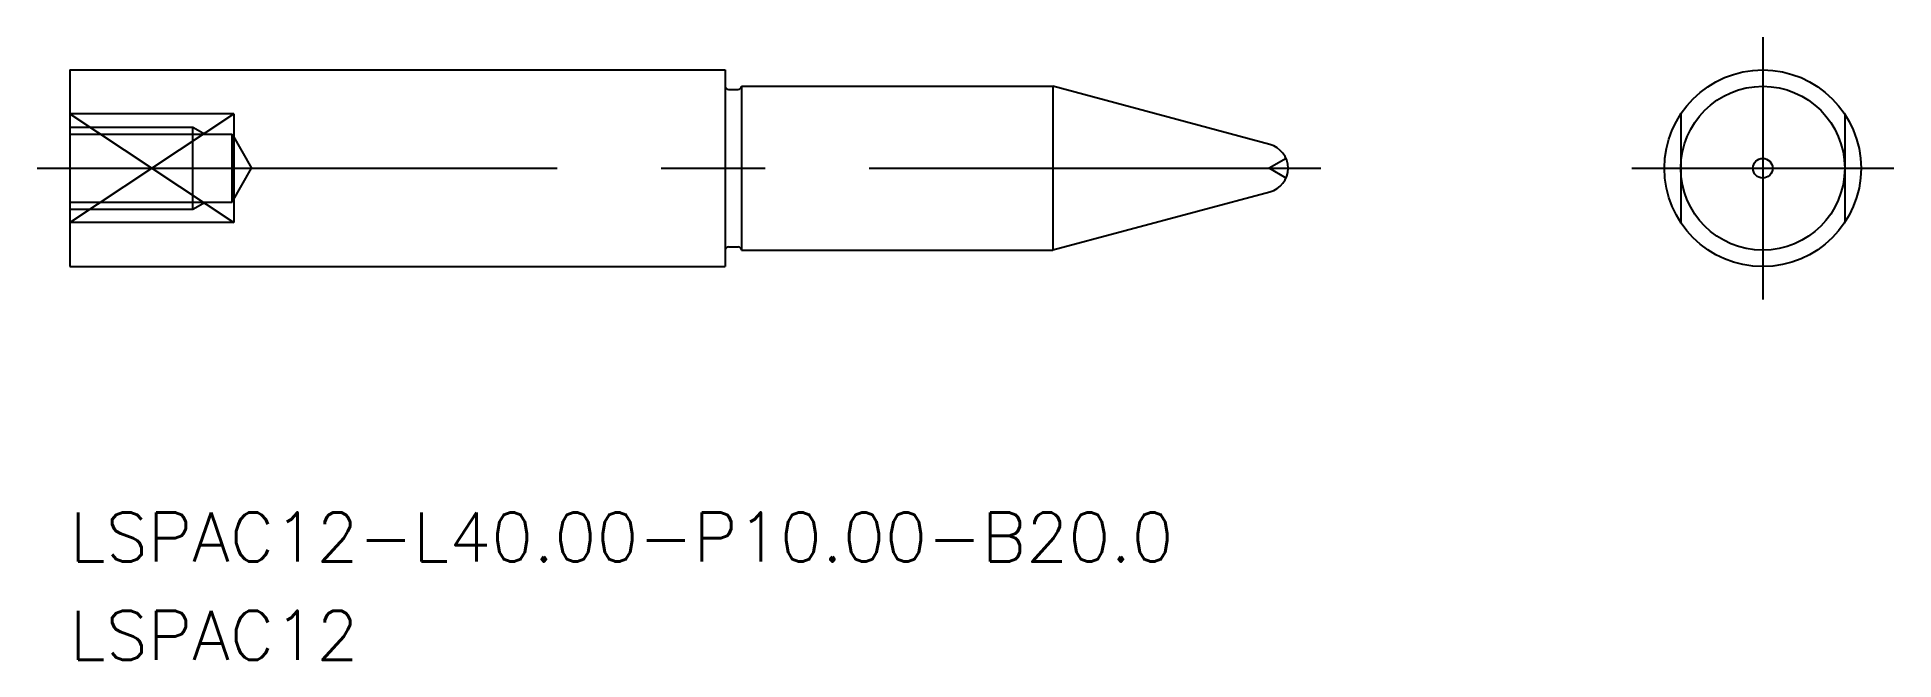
# Model space of a CAD drawing. Extents: x -2 to 111, y -30 to 8.
import ezdxf

# ---------------------------------------------------------------- set-up
doc = ezdxf.new("R2010")
doc.units = 0
doc.linetypes.add('CENTER', pattern=[50.8, 31.75, -6.35, 6.35, -6.35])
doc.linetypes.add('DASHED', pattern=[19.05, 12.7, -6.35])
doc.layers.get('0').update_dxf_attribs({"linetype": 'CONTINUOUS'})
doc.layers.add('CENTER', color=1, linetype='CENTER')
doc.styles.get("Standard").update_dxf_attribs({"font": 'txt.shx', "height": 3, "bigfont": 'bigfont.shx'})

msp = doc.modelspace()

# ---------------------------------------------------------------- linework, layer by layer
at = {"color": 7, "linetype": 'CONTINUOUS'}
for p, q in [((0, 6), (40, 6)), ((0, 6), (0, -6)), ((40, 6), (40, -6)), ((40.2, 4.8), (40.8, 4.8)), ((41, 5), (41, -5)), ((41, 5), (60, 5)), ((60, 5), (60, -5)), ((73.25, 1.45), (60, 5)), ((10, 3.32), (0, 3.32)), ((10, 3.32), (10, -3.32)), ((73.25, -1.45), (60, -5)), ((10, -3.32), (0, -3.32)), ((40.2, -4.8), (40.8, -4.8)), ((41, -5), (60, -5)), ((0, -6), (40, -6))]:
    msp.add_line(p, q, dxfattribs=at)
at = {"color": 3, "linetype": 'CONTINUOUS'}
for p, q in [((0, -3.32), (10, 3.32)), ((0, 3.32), (10, -3.32))]:
    msp.add_line(p, q, dxfattribs=at)
at = {"color": 3, "linetype": 'DASHED'}
for p, q in [((0, 2.5), (7.5, 2.5)), ((7.5, -2.5), (7.5, 2.5)), ((7.5, 2.5), (8.25, 2.07)), ((98.34, 3.32), (98.34, -3.32)), ((108.34, 3.32), (108.34, -3.32)), ((0, 2.07), (9.9, 2.07)), ((9.9, -2.07), (9.9, 2.07)), ((9.9, 2.07), (11.09, 0)), ((9.9, -2.07), (11.09, 0)), ((74.24, 0.6), (73.2, 0)), ((74.24, -0.6), (73.2, 0)), ((0, -2.07), (9.9, -2.07)), ((7.5, -2.5), (8.25, -2.07)), ((0, -2.5), (7.5, -2.5))]:
    msp.add_line(p, q, dxfattribs=at)
at = {"color": 7, "linetype": 'CONTINUOUS'}
for radius in [6, 5, 0.6]:
    msp.add_circle((103.34, 0), radius, dxfattribs=at)
for centre, radius, start, end in [((40.2, 5), 0.2, 180, 270), ((40.8, 5), 0.2, 270, 0), ((72.86, 0), 1.5, 285, 75), ((40.2, -5), 0.2, 90, 180), ((40.8, -5), 0.2, 0, 90)]:
    msp.add_arc(centre, radius, start, end, dxfattribs=at)
at = {"layer": 'CENTER', "color": 1, "linetype": 'CENTER'}
for p, q in [((103.34, 8), (103.34, -8)), ((-2, 0), (76.36, 0)), ((95.34, 0), (111.34, 0))]:
    msp.add_line(p, q, dxfattribs=at)

# ---------------------------------------------------------------- texts
at = {"color": 7, "linetype": 'CONTINUOUS'}
for s, p in [('LSPAC12-L40.00-P10.00-B20.0', (0, -24)), ('LSPAC12', (0, -30))]:
    msp.add_text(s, height=3, dxfattribs=at).set_placement(p)

doc.saveas('drawing.dxf')
